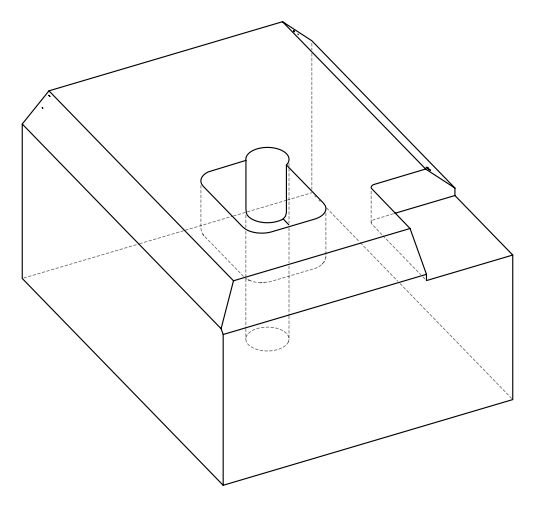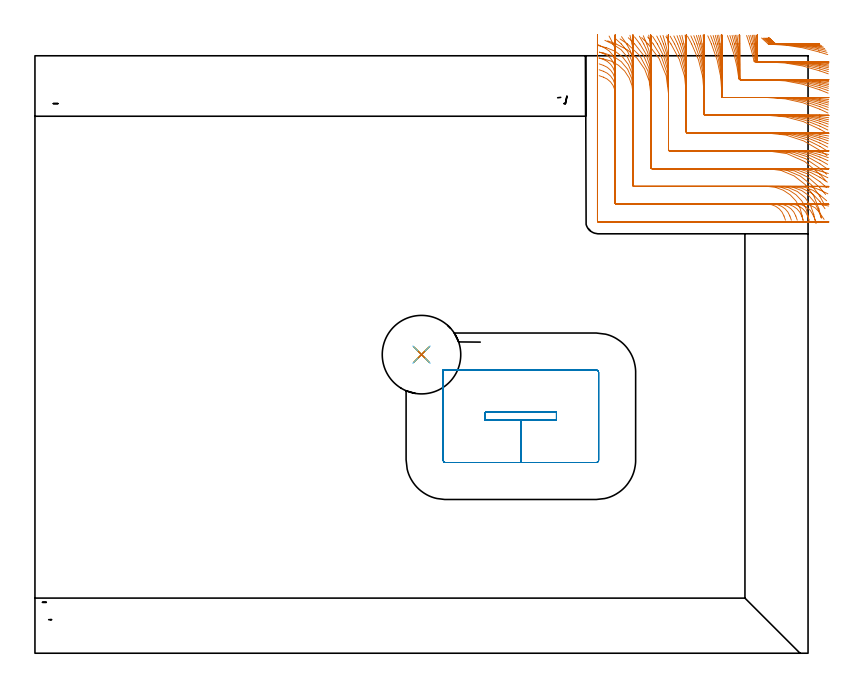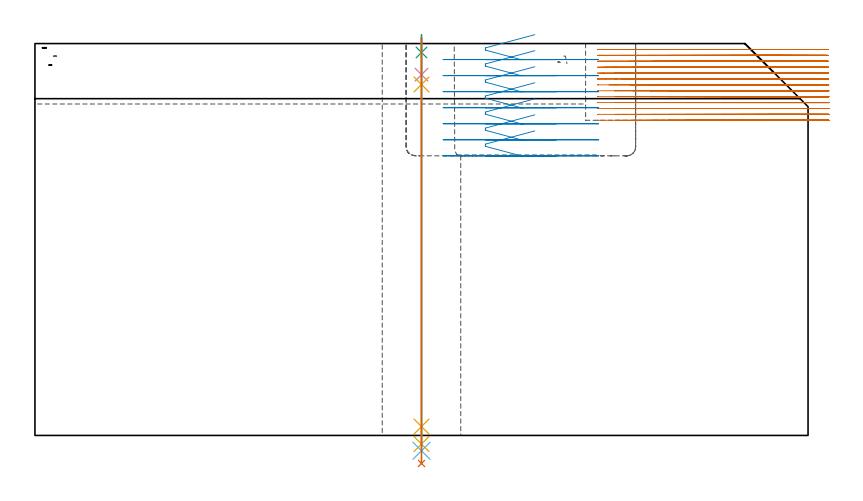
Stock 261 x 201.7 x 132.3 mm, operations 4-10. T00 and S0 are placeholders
(PLAN: 10 operations, 7 tool changes, 67.3 min)
(1 AREA_MILL | FG_CHAMFER_SURFACE | UGT0205_001 | 12.13 min | 40333 mm3)
(2 AREA_MILL_1 | FG_CHAMFER_SURFACE_1 | UGT0205_001 | 14.26 min | 45016 mm3)
(3 AREA_MILL_2 | FG_CHAMFER_SURFACE_2 | UGT0205_001 | 8.87 min | 31463 mm3)
(4 MILL_CORNER_NOTCH_RECTANGULAR | CORNER_NOTCH_RECTANGULAR | NXT0201_009 | Follow Part, ap 2, ae 75% | 26.03 min | 113324 mm3)
(5 MILL_RECTANGULAR_POCKET | POCKET_RECTANGULAR_STRAIGHT | NXT0201_007 | Follow Part, ap 6.25, ae 75% | 4.22 min | 158978 mm3)
(6 SPOT_DRILL | STEP1HOLE | NXT0321_9005460120000 | 0.05 min | 22 mm3)
(7 DRILL_BLIND_HOLE_INTO_CENTER | STEP1HOLE | NXT0301_041 | 0.05 min | 0 mm3)
(8 GUN_DRILL_THROUGH_HOLE | STEP1HOLE | UGT0307_002 | 0.6 min | 2650 mm3)
(9 SPADE_DRILL_TO_ENLARGE_THROUGH_HOLE | STEP1HOLE | UGT0306_007 | 0.56 min | 19977 mm3)
(10 DRILL_TO_ENLARGE_THROUGH_HOLE | STEP1HOLE | UGT0301_388 | 0.58 min | 38953 mm3)
(TOOL UGT0205_001 | Chamfer Mill 20 x 3 x 45 deg. | D20 FL50 Z2)
(TOOL NXT0201_009 | ENDMILL 8mm [2P460-0800-NA 1630] | D8 FL26 Z6)
(TOOL NXT0201_007 | ENDMILL 25mm [R216.25-25050GCK54P 1620] | D25 R3 FL54 Z5)
(TOOL NXT0321_9005460120000 | NC Spot Drill, 142deg, 12mm, Carbide, Uncoated | D12 PA142 FL30 Z2)
(TOOL NXT0301_041 | Carbide Drill 7mm [860.1-0700-035A1-MM 2214] | D7 PA140 FL53 Z2)
(TOOL UGT0307_002 | Gun Drill 6 mm | D6 PA130 FL24 Z1)
(TOOL UGT0306_007 | Spade Drill 16.5mm | D16.5 PA132 FL10 Z2)
(TOOL UGT0301_388 | Twist Drill 26.5 mm | D26.5 PA118 FL165 Z2)
(OP 4 MILL_CORNER_NOTCH_RECTANGULAR)
G17 G21 G94 G90
T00 M6
G54
G17 G0 G90 X245.31 Y207.708 S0 M3
G43 Z142.3 H1
Z130.308
G94 G1 X247.539 Y205.7 F250.
G3 X247.799 Y205.597 R0.4 F500.
G2 X264.793 Y202.97 R60.
G1 X267.662 Y202.092 F250.
G0 Z142.3
X240.257 Y208.55
Z130.308
G1 X241.195 Y205.7
G2 X242.749 Y199.914 R54. F500.
G3 X243.136 Y199.6 R0.4
G1 X247.224
G2 X265. Y196.59 R54.
G1 X267.833 Y195.603 F250.
G0 Z142.3
X233.78 Y208.508
Z130.308
G1 X234.835 Y205.7
G2 X237.625 Y193.954 R48. F500.
G3 X238.019 Y193.6 R0.4
G1 X247.224
G2 X265. Y190.187 R48.
G1 X267.787 Y189.076 F250.
G0 Z142.3
X227.155 Y208.447
Z130.308
G1 X228.36 Y205.7
G2 X231.9 Y188.823 R42. F500.
G1 Y187.997
G3 X232.297 Y187.6 R0.4
G1 X247.224
G2 X265. Y183.653 R42.
G1 X267.718 Y182.383 F250.
G0 Z142.3
X220.293 Y208.35
Z130.308
G1 X221.699 Y205.7
G2 X225.9 Y188.823 R36. F500.
G1 Y181.997
G3 X226.297 Y181.6 R0.4
G1 X247.224
G2 X265. Y176.905 R36.
G1 X267.609 Y175.424 F250.
G0 Z142.3
X213.015 Y208.18
Z130.308
G1 X214.703 Y205.7
G2 X219.9 Y188.823 R30. F500.
G1 Y175.997
G3 X220.297 Y175.6 R0.4
G1 X247.224
G2 X265. Y169.766 R30.
G1 X267.417 Y167.989 F250.
G0 Z142.3
X204.854 Y207.833
Z130.308
G1 X206.964 Y205.7
G2 X213.9 Y188.823 R24. F500.
G1 Y169.997
G3 X214.297 Y169.6 R0.4
G1 X247.224
G2 X265. Y161.725 R24.
G1 X267.016 Y159.503 F250.
G0 Z142.3
X193.346 Y206.743
Z130.308
G1 X196.159 Y205.7
G2 X207.9 Y188.823 R18. F500.
G1 Y163.997
G3 X208.297 Y163.6 R0.4
G1 X247.224
G2 X264.674 Y150.017 R18.
G1 X265.41 Y147.109 F250.
G0 Z142.3
X190.421 Y200.905
Z130.308
G1 X191.9 Y200.655
G2 X201.9 Y188.823 R12. F500.
G1 Y157.997
G3 X202.297 Y157.6 R0.4
G1 X247.224
G2 X259.056 Y147.6 R12.
G1 X259.306 Y146.121 F250.
G0 Z142.3
X190.486 Y194.98
Z130.308
G1 X191.9 Y194.48
G2 X195.9 Y188.823 R6. F500.
G1 Y151.998
G3 X196.298 Y151.6 R0.4
G1 X247.224
G2 X252.881 Y147.6 R6.
G1 X253.381 Y146.186 F250.
G0 Z142.3
X189.9 Y191.823
Z130.308
G1 Y188.823
Y145.998 F500.
G3 X190.298 Y145.6 R0.4
G1 X247.224
X250.224 F250.
G0 Z142.3
X245.846 Y207.684
Z128.315
G1 X248.096 Y205.7
G3 X248.356 Y205.6 R0.4 F500.
G1 X249.214
G2 X264.51 Y203.617 R60.
G1 X267.411 Y202.853 F250.
G0 Z142.3
X240.981 Y208.584
Z128.315
G1 X241.808 Y205.7
G2 X243.126 Y199.929 R54. F500.
G3 X243.515 Y199.6 R0.4
G1 X249.214
G2 X265. Y197.241 R54.
G1 X267.869 Y196.364 F250.
G0 Z142.3
X234.604 Y208.552
Z128.315
G1 X235.534 Y205.7
G2 X237.796 Y193.97 R48. F500.
G3 X238.192 Y193.6 R0.4
G1 X249.214
G2 X265. Y190.93 R48.
G1 X267.833 Y189.943 F250.
G0 Z142.3
X228.111 Y208.505
Z128.315
G1 X229.174 Y205.7
G2 X231.9 Y190.816 R42. F500.
G1 Y187.997
G3 X232.297 Y187.6 R0.4
G1 X249.214
G2 X265. Y184.521 R42.
G1 X267.78 Y183.393 F250.
G0 Z142.3
X221.439 Y208.432
Z128.315
G1 X222.679 Y205.7
G2 X225.9 Y190.816 R36. F500.
G1 Y181.997
G3 X226.297 Y181.6 R0.4
G1 X249.214
G2 X265. Y177.954 R36.
G1 X267.696 Y176.639 F250.
G0 Z142.3
X214.459 Y208.305
Z128.315
G1 X215.947 Y205.7
G2 X219.9 Y190.816 R30. F500.
G1 Y175.997
G3 X220.297 Y175.6 R0.4
G1 X249.214
G2 X265. Y171.111 R30.
G1 X267.551 Y169.532 F250.
G0 Z142.3
X206.867 Y208.053
Z128.315
G1 X208.727 Y205.7
G2 X213.9 Y190.816 R24. F500.
G1 Y169.997
G3 X214.297 Y169.6 R0.4
G1 X249.214
G2 X265. Y163.678 R24.
G1 X267.26 Y161.705 F250.
G0 Z142.3
X197.542 Y207.387
Z128.315
G1 X200.022 Y205.7
G2 X207.9 Y190.816 R18. F500.
G1 Y163.997
G3 X208.297 Y163.6 R0.4
G1 X249.214
G2 X265. Y154.249 R18.
G1 X266.442 Y151.618 F250.
G0 Z142.3
X190.533 Y202.893
Z128.315
G1 X192.009 Y202.629
G2 X201.9 Y190.816 R12. F500.
G1 Y157.997
G3 X202.297 Y157.6 R0.4
G1 X249.214
G2 X261.046 Y147.6 R12.
G1 X261.296 Y146.121 F250.
G0 Z142.3
X190.486 Y196.973
Z128.315
G1 X191.9 Y196.473
G2 X195.9 Y190.816 R6. F500.
G1 Y151.998
G3 X196.298 Y151.6 R0.4
G1 X249.214
G2 X254.871 Y147.6 R6.
G1 X255.371 Y146.186 F250.
G0 Z142.3
X189.9 Y193.816
Z128.315
G1 Y190.816
Y145.998 F500.
G3 X190.298 Y145.6 R0.4
G1 X249.214
X252.214 F250.
G0 Z142.3
X246.327 Y207.684
Z126.323
G1 X248.577 Y205.7
G3 X248.838 Y205.6 R0.4 F500.
G1 X251.207
G2 X264.129 Y204.192 R60.
G1 X267.059 Y203.546 F250.
G0 Z142.3
X241.622 Y208.613
Z126.323
G1 X242.339 Y205.7
G2 X243.427 Y199.943 R54. F500.
G3 X243.819 Y199.6 R0.4
G1 X251.207
G2 X265. Y197.809 R54.
G1 X267.9 Y197.042 F250.
G0 Z142.3
X235.331 Y208.59
Z126.323
G1 X236.136 Y205.7
G2 X237.886 Y193.987 R48. F500.
G3 X238.282 Y193.6 R0.4
G1 X251.207
G2 X265. Y191.575 R48.
G1 X267.873 Y190.713 F250.
G0 Z142.3
X228.952 Y208.555
Z126.323
G1 X229.872 Y205.7
G2 X231.9 Y192.808 R42. F500.
G1 Y187.997
G3 X232.297 Y187.6 R0.4
G1 X251.207
G2 X265. Y185.27 R42.
G1 X267.834 Y184.285 F250.
G0 Z142.3
X222.438 Y208.501
Z126.323
G1 X223.512 Y205.7
G2 X225.9 Y192.808 R36. F500.
G1 Y181.997
G3 X226.297 Y181.6 R0.4
G1 X251.207
G2 X265. Y178.853 R36.
G1 X267.771 Y177.703 F250.
G0 Z142.3
X215.699 Y208.409
Z126.323
G1 X216.989 Y205.7
G2 X219.9 Y192.808 R30. F500.
G1 Y175.997
G3 X220.297 Y175.6 R0.4
G1 X251.207
G2 X265. Y172.241 R30.
G1 X267.664 Y170.862 F250.
G0 Z142.3
X208.532 Y208.23
Z126.323
G1 X210.143 Y205.7
G2 X213.9 Y192.808 R24. F500.
G1 Y169.997
G3 X214.297 Y169.6 R0.4
G1 X251.207
G2 X265. Y165.24 R24.
G1 X267.455 Y163.516 F250.
G0 Z142.3
X200.313 Y207.794
Z126.323
G1 X202.462 Y205.7
G2 X207.9 Y192.808 R18. F500.
G1 Y163.997
G3 X208.297 Y163.6 R0.4
G1 X251.207
G2 X265. Y157.165 R18.
G1 X266.927 Y154.866 F250.
G0 Z142.3
X190.058 Y205.176
Z126.323
G1 X192.959 Y204.412
G2 X201.9 Y192.808 R12. F500.
G1 Y157.997
G3 X202.297 Y157.6 R0.4
G1 X251.207
G2 X262.943 Y148.103 R12.
G1 X263.568 Y145.169 F250.
G0 Z142.3
X190.486 Y198.965
Z126.323
G1 X191.9 Y198.465
G2 X195.9 Y192.808 R6. F500.
G1 Y151.998
G3 X196.298 Y151.6 R0.4
G1 X251.207
G2 X256.864 Y147.6 R6.
G1 X257.364 Y146.185 F250.
G0 Z142.3
X189.9 Y195.808
Z126.323
G1 Y192.808
Y145.998 F500.
G3 X190.298 Y145.6 R0.4
G1 X251.207
X254.207 F250.
G0 Z142.3
X246.738 Y207.684
Z124.331
G1 X248.988 Y205.7
G3 X249.249 Y205.6 R0.4 F500.
G1 X253.199
G2 X263.669 Y204.68 R60.
G1 X266.623 Y204.156 F250.
G0 Z142.3
X242.183 Y208.638
Z124.331
G1 X242.789 Y205.7
G2 X243.653 Y199.958 R54. F500.
G3 X244.047 Y199.6 R0.4
G1 X253.199
G2 X265. Y198.295 R54.
G1 X267.927 Y197.639 F250.
G0 Z142.3
X235.965 Y208.622
Z124.331
G1 X236.646 Y205.7
G2 X237.9 Y194.801 R48. F500.
G1 Y193.996
G3 X238.296 Y193.6 R0.4
G1 X253.199
G2 X265. Y192.127 R48.
G1 X267.908 Y191.389 F250.
G0 Z142.3
X229.683 Y208.597
Z124.331
G1 X230.461 Y205.7
G2 X231.9 Y194.801 R42. F500.
G1 Y187.997
G3 X232.297 Y187.6 R0.4
G1 X253.199
G2 X265. Y185.908 R42.
G1 X267.879 Y185.065 F250.
G0 Z142.3
X223.302 Y208.559
Z124.331
G1 X224.211 Y205.7
G2 X225.9 Y194.801 R36. F500.
G1 Y181.997
G3 X226.297 Y181.6 R0.4
G1 X253.199
G2 X265. Y179.611 R36.
G1 X267.834 Y178.628 F250.
G0 Z142.3
X216.76 Y208.495
Z124.331
G1 X217.85 Y205.7
G2 X219.9 Y194.801 R30. F500.
G1 Y175.997
G3 X220.297 Y175.6 R0.4
G1 X253.199
G2 X265. Y173.182 R30.
G1 X267.758 Y172.002 F250.
G0 Z142.3
X209.92 Y208.373
Z124.331
G1 X211.283 Y205.7
G2 X213.9 Y194.801 R24. F500.
G1 Y169.997
G3 X214.297 Y169.6 R0.4
G1 X253.199
G2 X265. Y166.498 R24.
G1 X267.612 Y165.023 F250.
G0 Z142.3
X202.409 Y208.088
Z124.331
G1 X204.225 Y205.7
G2 X207.9 Y194.801 R18. F500.
G1 Y163.997
G3 X208.297 Y163.6 R0.4
G1 X253.199
G2 X265. Y159.192 R18.
G1 X267.265 Y157.225 F250.
G0 Z142.3
X192.391 Y206.917
Z124.331
G1 X195.095 Y205.618
G2 X201.9 Y194.801 R12. F500.
G1 Y157.997
G3 X202.297 Y157.6 R0.4
G1 X253.199
G2 X264.494 Y149.653 R12.
G1 X265.507 Y146.829 F250.
G0 Z142.3
X190.486 Y200.958
Z124.331
G1 X191.9 Y200.458
G2 X195.9 Y194.801 R6. F500.
G1 Y151.998
G3 X196.298 Y151.6 R0.4
G1 X253.199
G2 X258.856 Y147.6 R6.
G1 X259.356 Y146.185 F250.
G0 Z142.3
X189.9 Y197.801
Z124.331
G1 Y194.801
Y145.998 F500.
G3 X190.298 Y145.6 R0.4
G1 X253.199
X256.199 F250.
G0 Z142.3
X247.08 Y207.684
Z122.338
G1 X249.33 Y205.7
G3 X249.59 Y205.6 R0.4 F500.
G1 X255.192
G2 X263.156 Y205.069 R60.
G1 X266.13 Y204.671 F250.
G0 Z142.3
X242.666 Y208.659
Z122.338
G1 X243.16 Y205.7
G2 X243.806 Y199.973 R54. F500.
G3 X244.202 Y199.6 R0.4
G1 X255.192
G2 X265. Y198.702 R54.
G1 X267.95 Y198.157 F250.
G0 Z142.3
X236.51 Y208.648
Z122.338
G1 X237.066 Y205.7
G2 X237.9 Y196.793 R48. F500.
G1 Y193.996
G3 X238.296 Y193.6 R0.4
G1 X255.192
G2 X265. Y192.587 R48.
G1 X267.937 Y191.974 F250.
G0 Z142.3
X230.308 Y208.632
Z122.338
G1 X230.945 Y205.7
G2 X231.9 Y196.793 R42. F500.
G1 Y187.997
G3 X232.297 Y187.6 R0.4
G1 X255.192
G2 X265. Y186.439 R42.
G1 X267.917 Y185.738 F250.
G0 Z142.3
X224.038 Y208.607
Z122.338
G1 X224.781 Y205.7
G2 X225.9 Y196.793 R36. F500.
G1 Y181.997
G3 X226.297 Y181.6 R0.4
G1 X255.192
G2 X265. Y180.238 R36.
G1 X267.887 Y179.421 F250.
G0 Z142.3
X217.657 Y208.565
Z122.338
G1 X218.547 Y205.7
G2 X219.9 Y196.793 R30. F500.
G1 Y175.997
G3 X220.297 Y175.6 R0.4
G1 X255.192
G2 X265. Y173.951 R30.
G1 X267.835 Y172.97 F250.
G0 Z142.3
X211.073 Y208.486
Z122.338
G1 X212.186 Y205.7
G2 X213.9 Y196.793 R24. F500.
G1 Y169.997
G3 X214.297 Y169.6 R0.4
G1 X255.192
G2 X265. Y167.504 R24.
G1 X267.738 Y166.278 F250.
G0 Z142.3
X204.057 Y208.307
Z122.338
G1 X205.542 Y205.7
G2 X207.9 Y196.793 R18. F500.
G1 Y163.997
G3 X208.297 Y163.6 R0.4
G1 X255.192
G2 X265. Y160.693 R18.
G1 X267.515 Y159.058 F250.
G0 Z142.3
X195.715 Y207.71
Z122.338
G1 X197.942 Y205.7
G2 X201.9 Y196.793 R12. F500.
G1 Y157.997
G3 X202.297 Y157.6 R0.4
G1 X255.192
G2 X265. Y152.513 R12.
G1 X266.728 Y150.061 F250.
G0 Z142.3
X190.558 Y202.943
Z122.338
G1 X191.966 Y202.426
G2 X195.9 Y196.793 R6. F500.
G1 Y151.998
G3 X196.298 Y151.6 R0.4
G1 X255.192
G2 X260.848 Y147.6 R6.
G1 X261.348 Y146.186 F250.
G0 Z142.3
X189.9 Y199.793
Z122.338
G1 Y196.793
Y145.998 F500.
G3 X190.298 Y145.6 R0.4
G1 X255.192
X258.192 F250.
G0 Z142.3
X247.358 Y207.685
Z120.346
G1 X249.608 Y205.7
G3 X249.868 Y205.6 R0.4 F500.
G1 X257.187
G2 X262.631 Y205.353 R60.
G1 X265.618 Y205.08 F250.
G0 Z142.3
X243.079 Y208.676
Z120.346
G1 X243.461 Y205.7
G2 X243.888 Y199.988 R54. F500.
G3 X244.283 Y199.6 R0.4
G1 X257.187
G2 X265. Y199.032 R54.
G1 X267.968 Y198.598 F250.
G0 Z142.3
X236.976 Y208.669
Z120.346
G1 X237.405 Y205.7
G2 X237.9 Y198.826 R48. F500.
G1 Y193.996
G3 X238.296 Y193.6 R0.4
G1 X257.187
G2 X265. Y192.96 R48.
G1 X267.96 Y192.471 F250.
G0 Z142.3
X230.843 Y208.66
Z120.346
G1 X231.334 Y205.7
G2 X231.9 Y198.826 R42. F500.
G1 Y187.997
G3 X232.297 Y187.6 R0.4
G1 X257.187
G2 X265. Y186.867 R42.
G1 X267.948 Y186.309 F250.
G0 Z142.3
X224.665 Y208.645
Z120.346
G1 X225.238 Y205.7
G2 X225.9 Y198.826 R36. F500.
G1 Y181.997
G3 X226.297 Y181.6 R0.4
G1 X257.187
G2 X265. Y180.742 R36.
G1 X267.928 Y180.091 F250.
G0 Z142.3
X218.414 Y208.62
Z120.346
G1 X219.102 Y205.7
G2 X219.9 Y198.826 R30. F500.
G1 Y175.997
G3 X220.297 Y175.6 R0.4
G1 X257.187
G2 X265. Y174.565 R30.
G1 X267.896 Y173.783 F250.
G0 Z142.3
X212.035 Y208.574
Z120.346
G1 X212.894 Y205.7
G2 X213.9 Y198.826 R24. F500.
G1 Y169.997
G3 X214.297 Y169.6 R0.4
G1 X257.187
G2 X265. Y168.293 R24.
G1 X267.837 Y167.316 F250.
G0 Z142.3
X205.39 Y208.473
Z120.346
G1 X206.536 Y205.7
G2 X207.9 Y198.826 R18. F500.
G1 Y163.997
G3 X208.297 Y163.6 R0.4
G1 X257.187
G2 X265. Y161.816 R18.
G1 X267.703 Y160.514 F250.
G0 Z142.3
X198.017 Y208.159
Z120.346
G1 X199.736 Y205.7
G2 X201.9 Y198.826 R12. F500.
G1 Y157.997
G3 X202.297 Y157.6 R0.4
G1 X257.187
G2 X265. Y154.708 R12.
G1 X267.277 Y152.754 F250.
G0 Z142.3
X189.915 Y205.534
Z120.346
G1 X192.595 Y204.186
G2 X195.9 Y198.826 R6. F500.
G1 Y151.998
G3 X196.298 Y151.6 R0.4
G1 X257.187
G2 X262.704 Y147.958 R6.
G1 X263.883 Y145.199 F250.
G0 Z142.3
X189.9 Y201.826
Z120.346
G1 Y198.826
Y145.998 F500.
G3 X190.298 Y145.6 R0.4
G1 X257.187
X260.187 F250.
G0 Z142.3
X247.707 Y207.685
Z118.354
G1 X249.957 Y205.7
G3 X250.217 Y205.6 R0.4 F500.
G1 X259.771
G2 X262.063 Y205.556 R60.
G1 X265.061 Y205.442 F250.
G0 Z142.3
X243.674 Y208.696
Z118.354
G1 X243.828 Y205.7
G2 X243.9 Y202.921 R54. F500.
G1 Y199.996
G3 X244.296 Y199.6 R0.4
G1 X259.771
G2 X265. Y199.346 R54.
G1 X267.986 Y199.056 F250.
G0 Z142.3
X237.646 Y208.695
Z118.354
G1 X237.819 Y205.7
G2 X237.9 Y202.921 R48. F500.
G1 Y193.996
G3 X238.296 Y193.6 R0.4
G1 X259.771
G2 X265. Y193.314 R48.
G1 X267.982 Y192.987 F250.
G0 Z142.3
X231.609 Y208.693
Z118.354
G1 X231.808 Y205.7
G2 X231.9 Y202.921 R42. F500.
G1 Y187.997
G3 X232.297 Y187.6 R0.4
G1 X259.771
G2 X265. Y187.273 R42.
G1 X267.977 Y186.9 F250.
G0 Z142.3
X225.561 Y208.691
Z118.354
G1 X225.793 Y205.7
G2 X225.9 Y202.921 R36. F500.
G1 Y181.997
G3 X226.297 Y181.6 R0.4
G1 X259.771
G2 X265. Y181.218 R36.
G1 X267.968 Y180.782 F250.
G0 Z142.3
X219.493 Y208.687
Z118.354
G1 X219.771 Y205.7
G2 X219.9 Y202.921 R30. F500.
G1 Y175.997
G3 X220.297 Y175.6 R0.4
G1 X259.771
G2 X265. Y175.141 R30.
G1 X267.954 Y174.618 F250.
G0 Z142.3
X213.391 Y208.68
Z118.354
G1 X213.739 Y205.7
G2 X213.9 Y202.921 R24. F500.
G1 Y169.997
G3 X214.297 Y169.6 R0.4
G1 X259.771
G2 X265. Y169.023 R24.
G1 X267.928 Y168.37 F250.
G0 Z142.3
X207.221 Y208.664
Z118.354
G1 X207.684 Y205.7
G2 X207.9 Y202.921 R18. F500.
G1 Y163.997
G3 X208.297 Y163.6 R0.4
G1 X259.771
G2 X265. Y162.824 R18.
G1 X267.871 Y161.952 F250.
G0 Z142.3
X200.879 Y208.618
Z118.354
G1 X201.574 Y205.7
G2 X201.9 Y202.921 R12. F500.
G1 Y157.997
G3 X202.297 Y157.6 R0.4
G1 X259.771
G2 X265. Y156.401 R12.
G1 X267.7 Y155.093 F250.
G0 Z142.3
X193.828 Y208.359
Z118.354
G1 X195.218 Y205.7
G2 X195.9 Y202.921 R6. F500.
G1 Y151.998
G3 X196.298 Y151.6 R0.4
G1 X259.771
G2 X264.754 Y148.942 R6.
G1 X266.425 Y146.451 F250.
G0 Z142.3
X189.9 Y205.921
Z118.354
G1 Y202.921
Y145.998 F500.
G3 X190.298 Y145.6 R0.4
G1 X259.771
X262.771 F250.
G0 Z142.3
X247.781 Y207.684
Z116.362
G1 X250.031 Y205.7
G3 X250.292 Y205.6 R0.4 F500.
G1 X261.889
X264.889 F250.
G0 Z142.3
X243.875 Y208.7
Z116.362
G1 X243.898 Y205.7
G2 X243.9 Y205.286 R54. F500.
G1 Y199.996
G3 X244.296 Y199.6 R0.4
G1 X263.954
G2 X265. Y199.59 R54.
G1 X267.999 Y199.532 F250.
G0 Z142.3
X237.872 Y208.7
Z116.362
G1 X237.898 Y205.7
G2 X237.9 Y205.286 R48. F500.
G1 Y193.996
G3 X238.296 Y193.6 R0.4
G1 X263.954
G2 X265. Y193.589 R48.
G1 X267.999 Y193.523 F250.
G0 Z142.3
X231.868 Y208.7
Z116.362
G1 X231.898 Y205.7
G2 X231.9 Y205.286 R42. F500.
G1 Y187.997
G3 X232.297 Y187.6 R0.4
G1 X263.954
G2 X265. Y187.587 R42.
G1 X267.999 Y187.512 F250.
G0 Z142.3
X225.863 Y208.7
Z116.362
G1 X225.898 Y205.7
G2 X225.9 Y205.286 R36. F500.
G1 Y181.997
G3 X226.297 Y181.6 R0.4
G1 X263.954
G2 X265. Y181.585 R36.
G1 X267.999 Y181.498 F250.
G0 Z142.3
X219.856 Y208.7
Z116.362
G1 X219.897 Y205.7
G2 X219.9 Y205.286 R30. F500.
G1 Y175.997
G3 X220.297 Y175.6 R0.4
G1 X263.954
G2 X265. Y175.582 R30.
G1 X267.998 Y175.477 F250.
G0 Z142.3
X213.845 Y208.7
Z116.362
G1 X213.896 Y205.7
G2 X213.9 Y205.286 R24. F500.
G1 Y169.997
G3 X214.297 Y169.6 R0.4
G1 X263.954
G2 X265. Y169.577 R24.
G1 X267.997 Y169.446 F250.
G0 Z142.3
X207.826 Y208.699
Z116.362
G1 X207.895 Y205.7
G2 X207.9 Y205.286 R18. F500.
G1 Y163.997
G3 X208.297 Y163.6 R0.4
G1 X263.954
G2 X265. Y163.57 R18.
G1 X267.995 Y163.395 F250.
G0 Z142.3
X201.789 Y208.698
Z116.362
G1 X201.893 Y205.7
G2 X201.9 Y205.286 R12. F500.
G1 Y157.997
G3 X202.297 Y157.6 R0.4
G1 X263.954
G2 X265. Y157.554 R12.
G1 X267.989 Y157.293 F250.
G0 Z142.3
X195.679 Y208.693
Z116.362
G1 X195.886 Y205.7
G2 X195.9 Y205.286 R6. F500.
G1 Y151.998
G3 X196.298 Y151.6 R0.4
G1 X263.954
G2 X265. Y151.508 R6.
G1 X267.954 Y150.985 F250.
G0 Z142.3
X189.9 Y208.286
Z116.362
G1 Y205.286
Y145.998 F500.
G3 X190.298 Y145.6 R0.4
G1 X263.954
X266.954 F250.
G0 Z142.3
X247.785 Y207.684
Z114.369
G1 X250.035 Y205.7
G3 X250.295 Y205.6 R0.4 F500.
G1 X261.889
X264.889 F250.
G0 Z142.3
X243.9 Y208.7
Z114.369
G1 Y205.7
Y199.996 F500.
G3 X244.296 Y199.6 R0.4
G1 X264.951
X265.
X268. Y199.597 F250.
G0 Z142.3
X237.9 Y208.7
Z114.369
G1 Y205.7
Y193.996 F500.
G3 X238.296 Y193.6 R0.4
G1 X264.951
X265.
X268. Y193.597 F250.
G0 Z142.3
X231.9 Y208.7
Z114.369
G1 Y205.7
Y187.997 F500.
G3 X232.297 Y187.6 R0.4
G1 X264.951
X265.
X268. Y187.596 F250.
G0 Z142.3
X225.9 Y208.7
Z114.369
G1 Y205.7
Y181.997 F500.
G3 X226.297 Y181.6 R0.4
G1 X264.951
X265.
X268. Y181.596 F250.
G0 Z142.3
X219.9 Y208.7
Z114.369
G1 Y205.7
Y175.997 F500.
G3 X220.297 Y175.6 R0.4
G1 X264.951
X265.
X268. Y175.595 F250.
G0 Z142.3
X213.9 Y208.7
Z114.369
G1 Y205.7
Y169.997 F500.
G3 X214.297 Y169.6 R0.4
G1 X264.951
X265.
X268. Y169.594 F250.
G0 Z142.3
X207.9 Y208.7
Z114.369
G1 Y205.7
Y163.997 F500.
G3 X208.297 Y163.6 R0.4
G1 X264.951
X265.
X268. Y163.592 F250.
G0 Z142.3
X201.9 Y208.7
Z114.369
G1 Y205.7
Y157.997 F500.
G3 X202.297 Y157.6 R0.4
G1 X264.951
X265.
X268. Y157.588 F250.
G0 Z142.3
X195.9 Y208.7
Z114.369
G1 Y205.7
Y151.998 F500.
G3 X196.298 Y151.6 R0.4
G1 X264.951
X265.
X268. Y151.575 F250.
G0 Z142.3
X189.9 Y208.7
Z114.369
G1 Y205.7
Y145.998 F500.
G3 X190.298 Y145.6 R0.4
G1 X264.951
X267.951 F250.
G0 Z142.3
X247.785 Y207.684
Z112.377
G1 X250.035 Y205.7
G3 X250.295 Y205.6 R0.4 F500.
G1 X261.889
X264.889 F250.
G0 Z142.3
X243.9 Y208.7
Z112.377
G1 Y205.7
Y199.996 F500.
G3 X244.296 Y199.6 R0.4
G1 X265.
X268. F250.
G0 Z142.3
X237.9 Y208.7
Z112.377
G1 Y205.7
Y193.996 F500.
G3 X238.296 Y193.6 R0.4
G1 X265.
X268. F250.
G0 Z142.3
X231.9 Y208.7
Z112.377
G1 Y205.7
Y187.997 F500.
G3 X232.297 Y187.6 R0.4
G1 X265.
X268. F250.
G0 Z142.3
X225.9 Y208.7
Z112.377
G1 Y205.7
Y181.997 F500.
G3 X226.297 Y181.6 R0.4
G1 X265.
X268. F250.
G0 Z142.3
X219.9 Y208.7
Z112.377
G1 Y205.7
Y175.997 F500.
G3 X220.297 Y175.6 R0.4
G1 X265.
X268. F250.
G0 Z142.3
X213.9 Y208.7
Z112.377
G1 Y205.7
Y169.997 F500.
G3 X214.297 Y169.6 R0.4
G1 X265.
X268. F250.
G0 Z142.3
X207.9 Y208.7
Z112.377
G1 Y205.7
Y163.997 F500.
G3 X208.297 Y163.6 R0.4
G1 X265.
X268. F250.
G0 Z142.3
X201.9 Y208.7
Z112.377
G1 Y205.7
Y157.997 F500.
G3 X202.297 Y157.6 R0.4
G1 X265.
X268. F250.
G0 Z142.3
X195.9 Y208.7
Z112.377
G1 Y205.7
Y151.998 F500.
G3 X196.298 Y151.6 R0.4
G1 X265.
X268. F250.
G0 Z142.3
X189.9 Y208.7
Z112.377
G1 Y205.7
Y145.998 F500.
G3 X190.298 Y145.6 R0.4
G1 X265.
X268. F250.
G0 Z142.3
X247.785 Y207.684
Z110.385
G1 X250.035 Y205.7
G3 X250.295 Y205.6 R0.4 F500.
G1 X261.889
X264.889 F250.
G0 Z142.3
X243.9 Y208.7
Z110.385
G1 Y205.7
Y199.996 F500.
G3 X244.296 Y199.6 R0.4
G1 X265.
X268. F250.
G0 Z142.3
X237.9 Y208.7
Z110.385
G1 Y205.7
Y193.996 F500.
G3 X238.296 Y193.6 R0.4
G1 X265.
X268. F250.
G0 Z142.3
X231.9 Y208.7
Z110.385
G1 Y205.7
Y187.997 F500.
G3 X232.297 Y187.6 R0.4
G1 X265.
X268. F250.
G0 Z142.3
X225.9 Y208.7
Z110.385
G1 Y205.7
Y181.997 F500.
G3 X226.297 Y181.6 R0.4
G1 X265.
X268. F250.
G0 Z142.3
X219.9 Y208.7
Z110.385
G1 Y205.7
Y175.997 F500.
G3 X220.297 Y175.6 R0.4
G1 X265.
X268. F250.
G0 Z142.3
X213.9 Y208.7
Z110.385
G1 Y205.7
Y169.997 F500.
G3 X214.297 Y169.6 R0.4
G1 X265.
X268. F250.
G0 Z142.3
X207.9 Y208.7
Z110.385
G1 Y205.7
Y163.997 F500.
G3 X208.297 Y163.6 R0.4
G1 X265.
X268. F250.
G0 Z142.3
X201.9 Y208.7
Z110.385
G1 Y205.7
Y157.997 F500.
G3 X202.297 Y157.6 R0.4
G1 X265.
X268. F250.
G0 Z142.3
X195.9 Y208.7
Z110.385
G1 Y205.7
Y151.998 F500.
G3 X196.298 Y151.6 R0.4
G1 X265.
X268. F250.
G0 Z142.3
X189.9 Y208.7
Z110.385
G1 Y205.7
Y145.998 F500.
G3 X190.298 Y145.6 R0.4
G1 X265.
X268. F250.
G0 Z142.3
X247.785 Y207.684
Z108.392
G1 X250.035 Y205.7
G3 X250.295 Y205.6 R0.4 F500.
G1 X261.889
X264.889 F250.
G0 Z142.3
X243.9 Y208.7
Z108.392
G1 Y205.7
Y199.996 F500.
G3 X244.296 Y199.6 R0.4
G1 X265.
X268. F250.
G0 Z142.3
X237.9 Y208.7
Z108.392
G1 Y205.7
Y193.996 F500.
G3 X238.296 Y193.6 R0.4
G1 X265.
X268. F250.
G0 Z142.3
X231.9 Y208.7
Z108.392
G1 Y205.7
Y187.997 F500.
G3 X232.297 Y187.6 R0.4
G1 X265.
X268. F250.
G0 Z142.3
X225.9 Y208.7
Z108.392
G1 Y205.7
Y181.997 F500.
G3 X226.297 Y181.6 R0.4
G1 X265.
X268. F250.
G0 Z142.3
X219.9 Y208.7
Z108.392
G1 Y205.7
Y175.997 F500.
G3 X220.297 Y175.6 R0.4
G1 X265.
X268. F250.
G0 Z142.3
X213.9 Y208.7
Z108.392
G1 Y205.7
Y169.997 F500.
G3 X214.297 Y169.6 R0.4
G1 X265.
X268. F250.
G0 Z142.3
X207.9 Y208.7
Z108.392
G1 Y205.7
Y163.997 F500.
G3 X208.297 Y163.6 R0.4
G1 X265.
X268. F250.
G0 Z142.3
X201.9 Y208.7
Z108.392
G1 Y205.7
Y157.997 F500.
G3 X202.297 Y157.6 R0.4
G1 X265.
X268. F250.
G0 Z142.3
X195.9 Y208.7
Z108.392
G1 Y205.7
Y151.998 F500.
G3 X196.298 Y151.6 R0.4
G1 X265.
X268. F250.
G0 Z142.3
X189.9 Y208.7
Z108.392
G1 Y205.7
Y145.998 F500.
G3 X190.298 Y145.6 R0.4
G1 X265.
X268. F250.
G0 Z142.3
X247.785 Y207.684
Z106.4
G1 X250.035 Y205.7
G3 X250.295 Y205.6 R0.4 F500.
G1 X261.889
X264.889 F250.
G0 Z142.3
X243.9 Y208.7
Z106.4
G1 Y205.7
Y199.996 F500.
G3 X244.296 Y199.6 R0.4
G1 X265.
X268. F250.
G0 Z142.3
X237.9 Y208.7
Z106.4
G1 Y205.7
Y193.996 F500.
G3 X238.296 Y193.6 R0.4
G1 X265.
X268. F250.
G0 Z142.3
X231.9 Y208.7
Z106.4
G1 Y205.7
Y187.997 F500.
G3 X232.297 Y187.6 R0.4
G1 X265.
X268. F250.
G0 Z142.3
X225.9 Y208.7
Z106.4
G1 Y205.7
Y181.997 F500.
G3 X226.297 Y181.6 R0.4
G1 X265.
X268. F250.
G0 Z142.3
X219.9 Y208.7
Z106.4
G1 Y205.7
Y175.997 F500.
G3 X220.297 Y175.6 R0.4
G1 X265.
X268. F250.
G0 Z142.3
X213.9 Y208.7
Z106.4
G1 Y205.7
Y169.997 F500.
G3 X214.297 Y169.6 R0.4
G1 X265.
X268. F250.
G0 Z142.3
X207.9 Y208.7
Z106.4
G1 Y205.7
Y163.997 F500.
G3 X208.297 Y163.6 R0.4
G1 X265.
X268. F250.
G0 Z142.3
X201.9 Y208.7
Z106.4
G1 Y205.7
Y157.997 F500.
G3 X202.297 Y157.6 R0.4
G1 X265.
X268. F250.
G0 Z142.3
X195.9 Y208.7
Z106.4
G1 Y205.7
Y151.998 F500.
G3 X196.298 Y151.6 R0.4
G1 X265.
X268. F250.
G0 Z142.3
X189.9 Y208.7
Z106.4
G1 Y205.7
Y145.998 F500.
G3 X190.298 Y145.6 R0.4
G1 X265.
X268. F250.
G0 Z142.3
M5
M2
(OP 5 MILL_RECTANGULAR_POCKET)
G17 G21 G94 G90
T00 M6
G54
G17 G0 G90 X168.752 Y81.35 S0 M3
G43 Z142.3 H1
Z135.3
G94 G1 X152.05 Z130.824 F250.
Y78.65 Z130.101
X164.05 Z126.886
X176.05 F500.
Y81.35
X152.05
Y78.65
X164.05
Y64.4
X189.5
G3 X190.3 Y65.2 R0.8
G1 Y94.8
G3 X189.5 Y95.6 R0.8
G1 X137.8
Y65.2
G3 X138.6 Y64.4 R0.8
G1 X164.05
X165.05
G0 X168.752 Y81.35 Z129.886
G1 X152.05 Z125.41 F250.
Y78.65 Z124.687
X164.05 Z121.471
X176.05 F500.
Y81.35
X152.05
Y78.65
X164.05
Y64.4
X189.5
G3 X190.3 Y65.2 R0.8
G1 Y94.8
G3 X189.5 Y95.6 R0.8
G1 X137.8
Y65.2
G3 X138.6 Y64.4 R0.8
G1 X164.05
X165.05
G0 X168.752 Y81.35 Z124.471
G1 X152.05 Z119.996 F250.
Y78.65 Z119.272
X164.05 Z116.057
X176.05 F500.
Y81.35
X152.05
Y78.65
X164.05
Y64.4
X189.5
G3 X190.3 Y65.2 R0.8
G1 Y94.8
G3 X189.5 Y95.6 R0.8
G1 X137.8
Y65.2
G3 X138.6 Y64.4 R0.8
G1 X164.05
X165.05
G0 X168.752 Y81.35 Z119.057
G1 X152.05 Z114.582 F250.
Y78.65 Z113.858
X164.05 Z110.643
X176.05 F500.
Y81.35
X152.05
Y78.65
X164.05
Y64.4
X189.5
G3 X190.3 Y65.2 R0.8
G1 Y94.8
G3 X189.5 Y95.6 R0.8
G1 X137.8
Y65.2
G3 X138.6 Y64.4 R0.8
G1 X164.05
X165.05
G0 X168.752 Y81.35 Z113.643
G1 X152.05 Z109.167 F250.
Y78.65 Z108.444
X164.05 Z105.229
X176.05 F500.
Y81.35
X152.05
Y78.65
X164.05
Y64.4
X189.5
G3 X190.3 Y65.2 R0.8
G1 Y94.8
G3 X189.5 Y95.6 R0.8
G1 X137.8
Y65.2
G3 X138.6 Y64.4 R0.8
G1 X164.05
X165.05
G0 X168.752 Y81.35 Z108.229
G1 X152.05 Z103.753 F250.
Y78.65 Z103.03
X164.05 Z99.814
X176.05 F500.
Y81.35
X152.05
Y78.65
X164.05
Y64.4
X189.5
G3 X190.3 Y65.2 R0.8
G1 Y94.8
G3 X189.5 Y95.6 R0.8
G1 X137.8
Y65.2
G3 X138.6 Y64.4 R0.8
G1 X164.05
X165.05
G0 X168.752 Y81.35 Z102.814
G1 X152.05 Z98.339 F250.
Y78.65 Z97.615
X164.05 Z94.4
X176.05 F500.
Y81.35
X152.05
Y78.65
X164.05
Y64.4
X189.5
G3 X190.3 Y65.2 R0.8
G1 Y94.8
G3 X189.5 Y95.6 R0.8
G1 X137.8
Y65.2
G3 X138.6 Y64.4 R0.8
G1 X164.05
X165.05
G0 Z142.3
M5
M2
(OP 6 SPOT_DRILL)
G17 G21 G94 G90
T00 M6
G54
G17 G0 G90 X130.5 Y100.8 S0 M3
G43 Z142.3 H0
G94 G81 G98 Z129.3 F250. R135.3
G80
M5
M2
(OP 7 DRILL_BLIND_HOLE_INTO_CENTER)
G17 G21 G94 G90
T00 M6
G54
G17 G0 G90 X130.5 Y100.8 S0 M3
G43 Z142.3 H1
G94 G81 G98 Z121.8 F250. R134.3
G80
M5
M2
(OP 8 GUN_DRILL_THROUGH_HOLE)
G17 G21 G94 G90
T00 M6
G54
G17 G0 G90 X130.5 Y100.8 M8
G43 Z142.3 H0
Z129.252
S716 M3
G94 G1 Z118.493 F125. M26
G4 X.084
Z3. F250.
G4 X.084
Z-2.899 F125.
G4 X.084
M5
M9
G0 Z129.252
Z142.3
M2
(OP 9 SPADE_DRILL_TO_ENLARGE_THROUGH_HOLE)
G17 G21 G94 G90
T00 M6
G54
G17 G0 G90 X130.5 Y100.8 S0 M3
G43 Z142.3 H0
G94 G73 G98 Z-5.173 F250. Q15.275 R134.3
G80
M5
M2
(OP 10 DRILL_TO_ENLARGE_THROUGH_HOLE)
G17 G21 G94 G90
T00 M6
G54
G17 G0 G90 X130.5 Y100.8 S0 M3
G43 Z142.3 H0
G94 G73 G98 Z-9.461 F250. Q23.627 R134.3
G80
M5
M2
